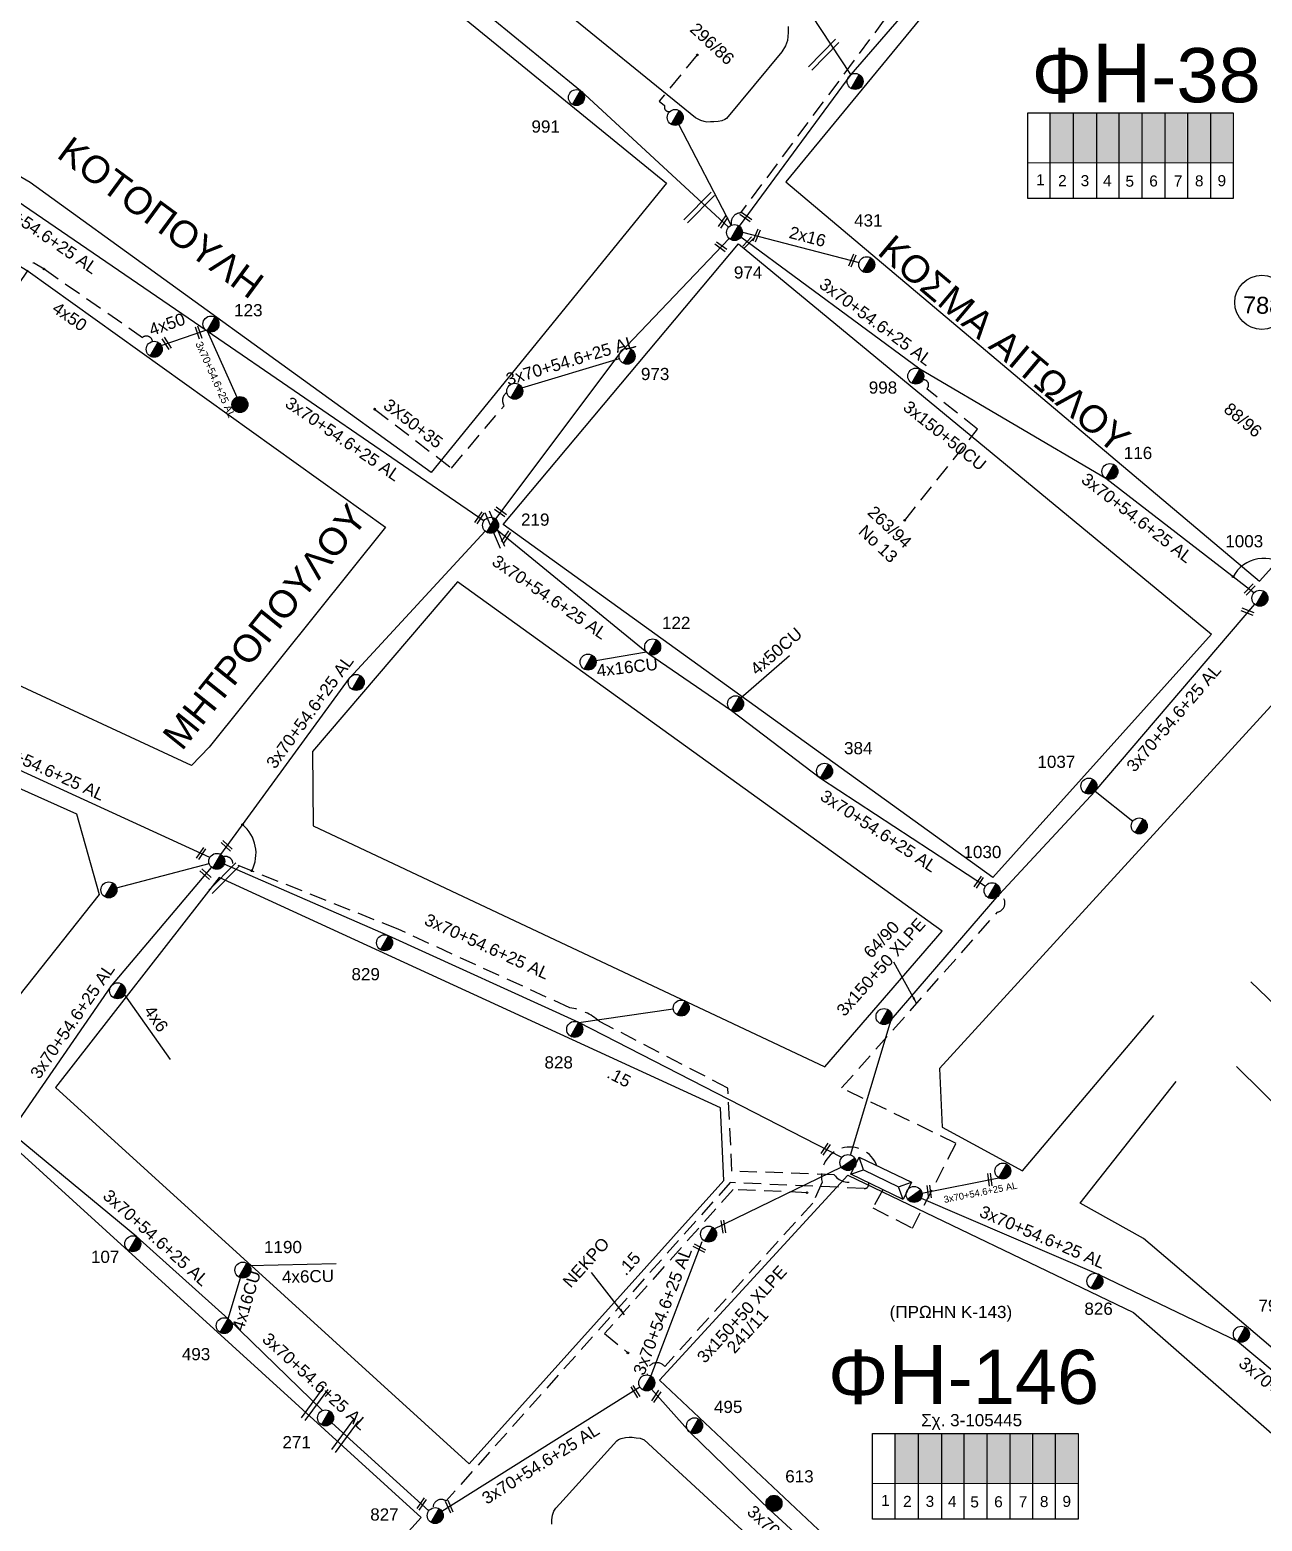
# Model space of a CAD drawing. Header units: millimetres. Extents: x 7477 to 9676, y 1828 to 2857.
# Drawn here: x 8777 to 8959, y 2237.8 to 2457.9 of the extents above; entities that cross this region are included whole.
import ezdxf
from ezdxf.enums import TextEntityAlignment as Align

# ---------------------------------------------------------------- set-up
doc = ezdxf.new("R2010")
doc.units = ezdxf.units.MM
doc.linetypes.add('DASHED', pattern=[19.05, 12.7, -6.35])
for name, color, linetype, lineweight in [('.15', 7, 'Continuous', 30), ('2x16', 7, 'Continuous', 30), ('2x6CU', 7, 'Continuous', 30), ('3x150+50 XLPE', 7, 'SYN_LINE', 30), ('3x150+50CU', 7, 'Continuous', 30), ('3x150AL+50CU', 7, 'Continuous', 30), ('3X50+35', 7, 'Continuous', 30), ('3x70+54.6+25 AL', 7, 'SYN_LINE', 30), ('4x16CU', 7, 'Continuous', 30), ('4x50', 7, 'Continuous', 30), ('4x50AL', 7, 'Continuous', 30), ('4x50CU', 7, 'Continuous', 30), ('4x6', 7, 'SYN_LINE', 30), ('4x6CU', 7, 'Continuous', 30), ('text διευθύνσεων', 250, 'Continuous', 30), ('ΝΕΚΡΟ', 7, 'DASHED', 30), ('Υπόβαθρο ΔΕΗ', 7, 'Continuous', 30)]:
    doc.layers.add(name, color=color, linetype=linetype, lineweight=lineweight)
for name, color, linetype in [('Pillar OTE', 7, 'Continuous'), ('TEXT ΚΑΛΩΔΙΩΝ', 7, 'Continuous'), ('Άγνωστα', 7, 'Continuous'), ('ΑΓΝΩΣΤΟ ΥΠΟΓΕΙΟ ΚΑΛΩΔΙΟ', 7, 'DASHED'), ('Επιγραφές - Σχήματα', 7, 'Continuous'), ('Καλώδια ΧΤ   3x150AL+50CU', 7, 'DASHED'), ('Μηχανική τομή', 7, 'Continuous'), ('Στύλος Ξύλινος', 7, 'Continuous'), ('Στύλος Ξύλινος @ 1', 7, 'Continuous'), ('Στύλος ΦΜ', 7, 'Continuous'), ('Στύλος ΦΜ @ 1', 7, 'Continuous'), ('Συνδέσεις', 7, 'Continuous'), ('Τομή', 7, 'Continuous'), ('Υποσταθμός εναέριος 2 στύλων', 7, 'Continuous'), ('Υποσταθμός πόλεως', 7, 'Continuous')]:
    doc.layers.add(name, color=color, linetype=linetype)
doc.styles.add('arial', font='ARIAL.TTF')
doc.styles.get("Standard").update_dxf_attribs({"font": 'ARIAL.TTF'})
doc.linetypes.add('SYN_LINE', pattern='A,0.5,-0.0001,["/\\/\\/\\/",Standard,S=0.1,R=0,X=0,Y=-0.05],-0.25', length=0.7501)
doc.dimstyles.new('ISO-25', dxfattribs={"dimtxt": 2.5, "dimasz": 2.5, "dimexe": 1.25, "dimexo": 0.625, "dimtad": 1, "dimtxsty": 'Standard', "dimcen": 2.5, "dimadec": 0, "dimazin": 0, "dimtfac": 1, "dimtmove": 0, "dimatfit": 3, "dimfxl": 1, "dimarcsym": 0})

# ---------------------------------------------------------------- blocks, each defined once
blk = doc.blocks.new('ΥΠΑΡΧΩΝ ΤΣΙΜΕΝΤΕΝΙΟΣ ΣΤΥΛΟΣ')
at = {"layer": 'Στύλος ΦΜ'}
blk.add_hatch(color=7, dxfattribs=at).paths.add_polyline_path([(-1.29, -2.28, 0.574793), (2.62, 0, 0.268822), (1.3, 2.27)])
at = {"layer": 'Στύλος ΦΜ', "color": 7}
blk.add_line((-1.29, -2.28), (1.3, 2.27), dxfattribs=at)
blk.add_circle((0, 0), 2.62, dxfattribs=at)
at = {"layer": 'Στύλος ΦΜ', "flags": 4}
for tag, p in [('ΑΡΙΘΜΟΣ', (-4.68, 8.05)), ('ΤΥΠΟΣ', (-4.91, 3.03))]:
    blk.add_attdef(tag, p, '', height=4, dxfattribs=at)
blk = doc.blocks.new('ΥΠΑΡΧΩΝ ΞΥΛΙΝΟΣ ΣΤΥΛΟΣ')
at = {"layer": 'Στύλος Ξύλινος'}
h = blk.add_hatch(color=7, dxfattribs=at)
h.paths.add_polyline_path([(-2.62, 0, 0.270008), (-1.29, -2.28), (1.3, 2.27, 0.576266)])
h.paths.add_polyline_path([(-1.29, -2.28, 0.574793), (2.62, 0, 0.268822), (1.3, 2.27)])
at = {"layer": 'Στύλος Ξύλινος', "color": 7}
blk.add_line((-1.29, -2.28), (1.3, 2.27), dxfattribs=at)
blk.add_circle((0, 0), 2.62, dxfattribs=at)
at = {"layer": 'Στύλος Ξύλινος', "flags": 4}
for tag, p in [('ΑΡΙΘΜΟΣ', (-4.91, 8.6)), ('ΤΥΠΟΣ', (-4.85, 3.39))]:
    blk.add_attdef(tag, p, '', height=4, dxfattribs=at)
blk = doc.blocks.new('ΥΠΟΣΤΑΘΜΟΣ ΕΝΑΕΡΙΟΣ ΕΠΙ 2 ΣΤΥΛΩΝ')
at = {"layer": 'Υποσταθμός εναέριος 2 στύλων', "linetype": 'Continuous'}
for points in [[(-11.97, -2.11, 0.574793), (-8.45, -0.07, 0.268822), (-9.64, 1.98)], [(9.68, -2.15, 0.574793), (13.19, -0.1, 0.268822), (12.01, 1.95)]]:
    blk.add_hatch(color=256, dxfattribs=at).paths.add_polyline_path(points)
for p, q in [((-11.97, -2.11), (-9.64, 1.98)), ((9.68, -2.15), (12.01, 1.95))]:
    blk.add_line(p, q, dxfattribs=at)
for centre in [(-10.81, -0.07), (10.84, -0.1)]:
    blk.add_circle(centre, 2.36, dxfattribs=at)
at = {"layer": 'Υποσταθμός πόλεως', "linetype": 'Continuous', "ltscale": 40}
blk.add_lwpolyline([(-8.57, 2.82), (8.57, 2.82), (8.57, -2.82), (-8.57, -2.82)], close=True, dxfattribs=at)
for points in [[(-5.75, 0), (-8.57, 2.82)], [(-8.57, -2.82), (-5.75, 0)], [(-5.75, 0), (5.75, 0)], [(5.75, 0), (8.57, 2.82)], [(8.57, -2.82), (5.75, 0)]]:
    blk.add_lwpolyline(points, dxfattribs=at)
at = {"layer": 'Υποσταθμός εναέριος 2 στύλων', "ltscale": 40, "flags": 1}
for tag, p in [('ΜΕΤΑΣΧΗΜΑΤΙΣΜΟΣ', (14.09, 2.51)), ('ΙΣΧΥΣ', (14.07, -0.28)), ('ΑΡΙΘΜΟΣ', (14.19, -3))]:
    blk.add_attdef(tag, p, '', height=1.8, dxfattribs=at)
blk = doc.blocks.new('ΜΗΧΑΝΙΚΗ ΤΟΜΗ')
at = {"layer": 'Μηχανική τομή', "ltscale": 40}
for p, q in [((-1.89, 0.78), (5.69, 0.78)), ((-1.89, -0.77), (5.69, -0.77))]:
    blk.add_line(p, q, dxfattribs=at)
blk = doc.blocks.new('_ΣΥΝΔΕΣΗ')
at = {"layer": 'Συνδέσεις', "linetype": 'SYN_LINE', "ltscale": 40}
blk.add_hatch(color=256, dxfattribs=at).paths.add_polyline_path([(0.5, -0.01, 1), (-0.5, -0.01, 1)])
at = {"layer": 'Συνδέσεις'}
blk.add_circle((0, -0.01), 0.5, dxfattribs=at)
blk = doc.blocks.new('ΤΟΜΗ')
at = {"layer": 'Τομή', "ltscale": 40}
for p, q in [((-5.68, 0), (17.06, 0)), ((-5.68, -2.77), (17.06, -2.77))]:
    blk.add_line(p, q, dxfattribs=at)

msp = doc.modelspace()

# ---------------------------------------------------------------- hatches: boundary and pattern name
at = {"layer": 'Καλώδια ΧΤ   3x150AL+50CU', "linetype": 'DASHED', "lineweight": -3, "ltscale": 0.2}
h = msp.add_hatch(color=30, dxfattribs=at)
h.dxf.hatch_style = 1
h.paths.add_polyline_path([(8931.13, 2445.66), (8927.69, 2445.66), (8927.69, 2438.3), (8931.13, 2438.3)])
h = msp.add_hatch(color=6, dxfattribs=at)
h.dxf.hatch_style = 1
h.paths.add_polyline_path([(8931.13, 2438.3), (8934.57, 2438.3), (8934.57, 2445.66), (8931.13, 2445.66)])
h = msp.add_hatch(color=5, dxfattribs=at)
h.dxf.hatch_style = 1
h.paths.add_polyline_path([(8937.8, 2445.67), (8934.51, 2445.67), (8934.51, 2438.3), (8937.8, 2438.3)])
h = msp.add_hatch(color=2, dxfattribs=at)
h.dxf.hatch_style = 1
h.paths.add_polyline_path([(8941.1, 2445.66), (8937.8, 2445.66), (8937.8, 2438.3), (8941.1, 2438.29)])
h = msp.add_hatch(color=85, dxfattribs=at)
h.dxf.hatch_style = 1
h.paths.add_polyline_path([(8944.49, 2445.66), (8941.19, 2445.66), (8941.19, 2438.29), (8944.49, 2438.29)])
h = msp.add_hatch(color=27, dxfattribs=at)
h.dxf.hatch_style = 1
h.paths.add_polyline_path([(8947.82, 2445.66), (8944.53, 2445.66), (8944.53, 2438.29), (8947.82, 2438.29)])
h = msp.add_hatch(color=173, dxfattribs=at)
h.dxf.hatch_style = 1
h.paths.add_polyline_path([(8951.21, 2445.66), (8947.91, 2445.66), (8947.91, 2438.29), (8951.21, 2438.29)])
h = msp.add_hatch(color=133, dxfattribs=at)
h.dxf.hatch_style = 1
h.paths.add_polyline_path([(8954.53, 2445.66), (8951.23, 2445.66), (8951.23, 2438.29), (8954.53, 2438.29)])
h = msp.add_hatch(color=173, dxfattribs=at)
h.dxf.hatch_style = 1
h.paths.add_polyline_path([(8908.23, 2250.79), (8904.79, 2250.79), (8904.79, 2243.43), (8908.23, 2243.43)])
h = msp.add_hatch(color=6, dxfattribs=at)
h.dxf.hatch_style = 1
h.paths.add_polyline_path([(8908.23, 2243.43), (8911.67, 2243.42), (8911.67, 2250.79), (8908.23, 2250.79)])
h = msp.add_hatch(color=151, dxfattribs=at)
h.dxf.hatch_style = 1
h.paths.add_polyline_path([(8914.91, 2250.79), (8911.61, 2250.79), (8911.61, 2243.43), (8914.91, 2243.42)])
h = msp.add_hatch(color=27, dxfattribs=at)
h.dxf.hatch_style = 1
h.paths.add_polyline_path([(8918.2, 2250.79), (8914.91, 2250.79), (8914.91, 2243.42), (8918.2, 2243.42)])
h = msp.add_hatch(color=2, dxfattribs=at)
h.dxf.hatch_style = 1
h.paths.add_polyline_path([(8921.59, 2250.79), (8918.29, 2250.79), (8918.29, 2243.42), (8921.59, 2243.42)])
h = msp.add_hatch(color=30, dxfattribs=at)
h.dxf.hatch_style = 1
h.paths.add_polyline_path([(8924.93, 2250.79), (8921.63, 2250.79), (8921.63, 2243.42), (8924.93, 2243.42)])
h = msp.add_hatch(color=62, dxfattribs=at)
h.dxf.hatch_style = 1
h.paths.add_polyline_path([(8928.32, 2250.79), (8925.02, 2250.79), (8925.02, 2243.42), (8928.32, 2243.42)])
h = msp.add_hatch(color=1, dxfattribs=at)
h.dxf.hatch_style = 1
h.paths.add_polyline_path([(8931.64, 2250.79), (8928.34, 2250.79), (8928.34, 2243.42), (8931.64, 2243.42)])

# ---------------------------------------------------------------- linework, layer by layer
at = {"layer": '.15', "color": 6, "linetype": 'DASHED', "lineweight": -3, "ltscale": 0.2}
msp.add_lwpolyline([(8899.3, 2288.19, -0.374489), (8895.8, 2288.93), (8880.7, 2289.5), (8880.1, 2301.73), (8861.13, 2311.58, 0.151135), (8856.74, 2313.59), (8831.4, 2325.18), (8807.04, 2334.9, 0.464044), (8805.61, 2335.88, 1760.670735)], format="xyb", dxfattribs=at)
at = {"layer": '.15', "color": 151, "linetype": 'DASHED', "lineweight": -3, "ltscale": 0.2}
msp.add_lwpolyline([(8900.85, 2287.77, -0.558325), (8900.23, 2286.94), (8880.43, 2287.79), (8838.49, 2240.82, 0.623425), (8836.56, 2239.79, -2486.018661)], format="xyb", dxfattribs=at)
at = {"layer": '2x16', "color": 30, "lineweight": -3, "ltscale": 0.2}
msp.add_lwpolyline([(8882.24, 2428.05), (8899.45, 2423.54)], dxfattribs=at)
at = {"layer": '2x6CU', "color": 5, "linetype": 'SYN_LINE', "lineweight": -3, "ltscale": 15}
msp.add_lwpolyline([(8789.86, 2331.29), (8803.51, 2334.89)], dxfattribs=at)
at = {"layer": '3x150+50 XLPE', "color": 1, "linetype": 'DASHED', "lineweight": -3, "ltscale": 0.2}
msp.add_lwpolyline([(8902.99, 2286.74), (8901.51, 2284.08), (8907.34, 2281.08), (8913.78, 2293.59), (8896.88, 2301.76), (8919.87, 2327.7, 0.751032), (8920.13, 2330.32, -3.479402)], format="xyb", dxfattribs=at)
at = {"layer": '3x150+50 XLPE', "color": 27, "linetype": 'DASHED', "lineweight": -3, "ltscale": 0.2}
msp.add_lwpolyline([(8902.1, 2290.29, 0.934764), (8894, 2287.86), (8892.62, 2284.78), (8870.77, 2260.66, 0.818717), (8868.22, 2259.42, -60.658604)], format="xyb", dxfattribs=at)
at = {"layer": '3x150+50CU', "color": 173, "linetype": 'DASHED', "lineweight": -3, "ltscale": 0.2}
msp.add_lwpolyline([(8906.2, 2385.5), (8916.95, 2398.95), (8909.45, 2404.94, 0.78248), (8908.87, 2406.24, -34.937401)], format="xyb", dxfattribs=at)
at = {"layer": '3x150AL+50CU', "color": 173, "linetype": 'DASHED', "lineweight": -3, "ltscale": 0.2}
msp.add_lwpolyline([(8928.29, 2489.69, 0.587723), (8925.37, 2484.8), (8903.28, 2459.5), (8881.96, 2430.88, 0.466208), (8880.6, 2429.06, -0.239317)], format="xyb", dxfattribs=at)
at = {"layer": '3X50+35', "color": 62, "linetype": 'DASHED', "lineweight": -3, "ltscale": 0.2}
msp.add_lwpolyline([(8827.95, 2401.92), (8839.3, 2393.22), (8847.06, 2402.42, -0.417943), (8847.48, 2404.38, 46.132531)], format="xyb", dxfattribs=at)
at = {"layer": '3x70+54.6+25 AL', "color": 62, "linetype": 'SYN_LINE', "lineweight": -3, "ltscale": 15}
for points in [[(8898.26, 2451.28), (8882.25, 2475.59), (8855.69, 2497.56), (8837.41, 2513.68), (8818.33, 2529.61), (8805.1, 2540.84)], [(8880.27, 2427.11), (8864.13, 2410.18), (8845.78, 2385.72)], [(8849.7, 2405.07), (8864.09, 2409.39)], [(8846.04, 2384.12), (8868.41, 2365.82), (8880.65, 2357.44), (8893.78, 2347.46), (8918.1, 2331.52)], [(8898.18, 2291.87), (8904.2, 2311.79), (8920.13, 2330.32)]]:
    msp.add_lwpolyline(points, dxfattribs=at)
at = {"layer": '3x70+54.6+25 AL', "color": 6, "linetype": 'SYN_LINE', "lineweight": -3, "ltscale": 15}
for points in [[(8784.37, 2508.7), (8810.6, 2488.63), (8840.05, 2463.95), (8858.33, 2448.92), (8880.2, 2428.78)], [(8744.62, 2442.16), (8769.5, 2436.48), (8803.21, 2413.46), (8844.1, 2385.45)], [(8805.24, 2336.22), (8824.24, 2362.24), (8844.27, 2383.92)]]:
    msp.add_lwpolyline(points, dxfattribs=at)
at = {"layer": '3x70+54.6+25 AL', "color": 30, "linetype": 'SYN_LINE', "lineweight": -3, "ltscale": 15}
for points in [[(8926.83, 2484.72), (8907.94, 2462.53), (8898.26, 2451.28), (8881.77, 2428.93)], [(8880.6, 2429.06), (8872.86, 2443.92)], [(8896.85, 2290.07), (8877.82, 2280.82)], [(8876.25, 2279.05), (8868.7, 2259.27)], [(8868.82, 2257.3), (8874.58, 2250.9), (8886.32, 2239.45), (8896.49, 2230.15), (8907.44, 2219.72), (8919.04, 2208.46), (8931.13, 2197.02), (8945.8, 2186.51)]]:
    msp.add_lwpolyline(points, dxfattribs=at)
at = {"layer": '3x70+54.6+25 AL', "color": 173, "linetype": 'SYN_LINE', "lineweight": -3, "ltscale": 15}
for points in [[(8957.75, 2374.8), (8935.91, 2391.7), (8908.42, 2407.81), (8882.02, 2427.28)], [(8908.73, 2286.23), (8920.1, 2288.48)], [(8908.61, 2285.49), (8934.87, 2274.26), (8955.31, 2264.41), (8975.49, 2247.53), (8993.22, 2234.62)]]:
    msp.add_lwpolyline(points, dxfattribs=at)
at = {"layer": '3x70+54.6+25 AL', "color": 6, "linetype": 'SYN_LINE', "lineweight": -3, "ltscale": 10}
msp.add_lwpolyline([(8803.21, 2413.46), (8807.59, 2403.68)], dxfattribs=at)
at = {"layer": '3x70+54.6+25 AL', "color": 5, "linetype": 'SYN_LINE', "lineweight": -3, "ltscale": 15}
for points in [[(8803.61, 2335.75), (8759.3, 2356.07), (8729.76, 2369.29), (8701.8, 2380.4)], [(8774.95, 2296.26), (8789.09, 2316.85), (8803.89, 2334.3)], [(8820.24, 2254.16), (8820.24, 2254.16), (8806.33, 2267.71), (8792.84, 2279.79), (8775.18, 2294.38)]]:
    msp.add_lwpolyline(points, dxfattribs=at)
at = {"layer": '3x70+54.6+25 AL', "color": 1, "linetype": 'SYN_LINE', "lineweight": -3, "ltscale": 15}
msp.add_lwpolyline([(8920.13, 2330.32), (8934.29, 2345.57), (8957.87, 2373.13)], dxfattribs=at)
at = {"layer": '3x70+54.6+25 AL', "color": 1, "linetype": 'SYN_LINE', "lineweight": -3, "ltscale": 8}
msp.add_lwpolyline([(8934.29, 2345.57), (8939.89, 2341.15)], dxfattribs=at)
at = {"layer": '3x70+54.6+25 AL', "color": 2, "linetype": 'SYN_LINE', "lineweight": -3, "ltscale": 15}
for points in [[(8896.91, 2291.49), (8858.07, 2311.43), (8829.99, 2324.21), (8805.74, 2334.76)], [(8858.07, 2311.43), (8872.04, 2313.44)]]:
    msp.add_lwpolyline(points, dxfattribs=at)
at = {"layer": '3x70+54.6+25 AL', "color": 27, "linetype": 'SYN_LINE', "lineweight": -3, "ltscale": 15}
for points in [[(8867.11, 2257.63), (8837.89, 2239.28)], [(8835.96, 2239.38), (8821.63, 2252.36)]]:
    msp.add_lwpolyline(points, dxfattribs=at)
at = {"layer": '4x16CU', "color": 62, "linetype": 'SYN_LINE', "lineweight": -3, "ltscale": 7}
msp.add_lwpolyline([(8868.1, 2366.07), (8860.61, 2364.8)], dxfattribs=at)
at = {"layer": '4x16CU', "color": 5, "linetype": 'SYN_LINE', "lineweight": -3, "ltscale": 8}
msp.add_lwpolyline([(8806.33, 2267.71), (8808.16, 2273.76)], dxfattribs=at)
at = {"layer": '4x50', "color": 6, "linetype": 'DASHED', "lineweight": -3, "ltscale": 0.2}
msp.add_lwpolyline([(8779.15, 2422.6), (8793.69, 2412.51, -0.577515), (8795.17, 2411.9, 1.183722)], format="xyb", dxfattribs=at)
at = {"layer": '4x50', "color": 6, "lineweight": -3, "ltscale": 0.2}
msp.add_lwpolyline([(8796.46, 2411.3), (8803.04, 2413.57)], dxfattribs=at)
at = {"layer": '4x50AL', "color": 6, "linetype": 'DASHED', "lineweight": -3, "ltscale": 0.2}
msp.add_lwpolyline([(8768.98, 2410.86), (8777.59, 2423.57), (8779.15, 2422.6)], dxfattribs=at)
at = {"layer": '4x50CU', "color": 62, "linetype": 'SYN_LINE', "lineweight": -3, "ltscale": 10}
msp.add_lwpolyline([(8882.02, 2359.33), (8889.21, 2365.56)], dxfattribs=at)
at = {"layer": '4x6', "color": 5, "linetype": 'SYN_LINE', "lineweight": -3, "ltscale": 15}
msp.add_lwpolyline([(8791.02, 2315.52), (8797.77, 2305.97)], dxfattribs=at)
at = {"layer": '4x6CU', "color": 5, "linetype": 'SYN_LINE', "lineweight": -3, "ltscale": 15}
msp.add_lwpolyline([(8809.45, 2275.57), (8822.25, 2275.86)], dxfattribs=at)
at = {"layer": 'Pillar OTE', "lineweight": -3, "ltscale": 40}
for points in [[(8924.36, 2433.02), (8924.36, 2445.66), (8954.69, 2445.66), (8954.69, 2432.99), (8924.36, 2433.02)], [(8927.69, 2433.02), (8927.69, 2445.66)], [(8931.13, 2433.02), (8931.13, 2445.66)], [(8934.56, 2433.01), (8934.57, 2445.66)], [(8937.86, 2433.01), (8937.86, 2445.66)], [(8941.25, 2433.01), (8941.25, 2445.66)], [(8944.64, 2433), (8944.65, 2445.66)], [(8947.98, 2433), (8947.98, 2445.66)], [(8951.37, 2433), (8951.37, 2445.66)], [(8924.36, 2438.31), (8954.69, 2438.28)], [(8901.46, 2238.15), (8901.46, 2250.79), (8931.79, 2250.79), (8931.79, 2238.12), (8901.46, 2238.15)], [(8904.79, 2238.15), (8904.79, 2250.79)], [(8908.23, 2238.14), (8908.23, 2250.79)], [(8911.67, 2238.14), (8911.67, 2250.79)], [(8914.97, 2238.14), (8914.97, 2250.79)], [(8918.35, 2238.13), (8918.35, 2250.79)], [(8921.75, 2238.13), (8921.75, 2250.79)], [(8925.09, 2238.13), (8925.09, 2250.79)], [(8928.47, 2238.12), (8928.47, 2250.79)], [(8901.46, 2243.43), (8931.79, 2243.4)]]:
    msp.add_lwpolyline(points, dxfattribs=at)
at = {"layer": 'ΑΓΝΩΣΤΟ ΥΠΟΓΕΙΟ ΚΑΛΩΔΙΟ', "color": 30, "linetype": 'DASHED', "lineweight": -3, "ltscale": 0.2}
msp.add_lwpolyline([(8875.58, 2454.18), (8869.94, 2447.38), (8870.76, 2446.7, 0.623202), (8871.55, 2445.86, -2.146344)], format="xyb", dxfattribs=at)
at = {"layer": 'ΝΕΚΡΟ', "linetype": 'DASHED', "lineweight": -3, "ltscale": 0.2}
msp.add_lwpolyline([(8891.78, 2286.31), (8880.86, 2286.77), (8861.88, 2265.52), (8865.33, 2262.68)], dxfattribs=at)
at = {"layer": 'Υπόβαθρο ΔΕΗ', "lineweight": -3}
for points in [[(8888.97, 2458.37), (8888.97, 2457.51), (8888.93, 2456.88), (8888.9, 2456.33), (8888.62, 2455.53), (8888.08, 2454.66), (8879.88, 2444.79), (8879.66, 2444.66), (8879.2, 2444.48), (8878.66, 2444.37), (8878.02, 2444.31), (8877.53, 2444.29), (8877, 2444.28), (8876.58, 2444.35), (8876.11, 2444.53), (8875.8, 2444.68), (8875.32, 2444.88), (8790.47, 2513.79)], [(8957.28, 2317.43), (9017.12, 2260.04), (9046.63, 2290.51), (9004.06, 2325.3), (8978.11, 2347.08), (8961.82, 2359.8), (8911.33, 2304.61), (8911.73, 2295.98), (8923.6, 2289.51), (8942.95, 2312.44)], [(8955.18, 2304.95), (9009.07, 2251.76), (8994.1, 2235.84), (8974.42, 2251.52), (8941.44, 2279.53), (8932.1, 2284.76), (8946.25, 2302.73)], [(8854.1, 2237.42), (8854.12, 2238.03), (8854.21, 2238.74), (8854.42, 2239.32), (8854.69, 2239.78), (8855.27, 2240.41), (8863.7, 2249.7), (8863.94, 2249.88), (8864.36, 2250.06), (8864.97, 2250.18), (8865.52, 2250.23), (8865.96, 2250.22), (8866.55, 2250.16), (8867.13, 2250.09), (8867.72, 2249.86), (8940.66, 2182.68)]]:
    msp.add_lwpolyline(points, dxfattribs=at)
for points in [[(8783.39, 2506.74), (8871.01, 2435.26), (8836.29, 2392.57), (8777.1, 2435.36), (8749.95, 2451.14)], [(8933.98, 2490.48), (8888.67, 2435.45), (8958.56, 2376.55), (9003.71, 2426.54)], [(8715.7, 2388.87), (8722.67, 2405.64), (8743.43, 2440.81), (8767.83, 2427.73), (8776.8, 2422.3), (8829.55, 2384.53), (8803.53, 2352.06), (8800.91, 2349.36)], [(8881.65, 2426.3), (8951.49, 2368.74), (8919.2, 2332.8), (8846.9, 2384.88)], [(8710.66, 2375), (8783.93, 2342.19), (8787.27, 2330.3), (8766.92, 2304.69), (8702.98, 2358.94)], [(8911.75, 2324.88), (8840.18, 2376.45), (8818.78, 2351.4), (8818.86, 2340.44), (8894.41, 2304.86)], [(8879.01, 2298.85), (8804.99, 2332.83), (8780.83, 2301.81), (8841.89, 2246.32), (8879.48, 2288.12)], [(8834.8, 2238.39), (8774.12, 2293.64), (8742.9, 2255.14), (8801.17, 2201.17)], [(8985.92, 2228.45), (8946.12, 2187.04), (8870, 2258.63), (8897.81, 2288.9), (8939.98, 2268.65)]]:
    msp.add_lwpolyline(points, close=True, dxfattribs=at)
msp.add_circle((8958.92, 2417.68), 4, dxfattribs=at)
for centre, radius, start, end in [((8959.2, 2374.78), 5.13, 47.6817, 152.0415), ((8804.95, 2336.39), 5.49, 331.9814, 50.3763)]:
    msp.add_arc(centre, radius, start, end, dxfattribs=at)

# ---------------------------------------------------------------- block references
at = {"layer": 'Μηχανική τομή', "lineweight": -3, "zscale": 0.4999999999999997}
for p, xscale, yscale, rotation in [((8879.15, 2429.14), 0.2499999999999924, 0.2499999999999924, 55.7081618324271), ((8883.13, 2429.97), 0.2500000000000988, 0.2500000000000988, 144.4480298886775), ((8883.4, 2426.87), 0.2500000000001554, 0.2500000000001554, 226.3456713681269), ((8884.5, 2427.97), 0.2500000000001996, 0.2500000000001996, 247.468607918285), ((8879.44, 2425.59), 0.2500000000000988, 0.2500000000000988, 144.4480298886775), ((8898.61, 2424.27), 0.2500000000001996, 0.2500000000001996, 247.468607918285), ((8802.13, 2412.75), 0.2500000000000986, 0.2500000000000986, 108.8960597773353), ((8797.53, 2411.23), 0.2500000000000987, 0.2500000000000987, 122.9630409553531), ((8843.18, 2385.5), 0.2499999999999924, 0.2499999999999924, 55.7081618324271), ((8846.91, 2386.45), 0.2500000000000988, 0.2500000000000988, 144.4480298886775), ((8847.11, 2382.66), 0.2499999999999924, 0.2499999999999924, 55.7081618324271), ((8957.44, 2375.66), 0.2500000000001554, 0.2500000000001554, 226.3456713681269), ((8957.27, 2371.84), 0.2500000000000034, 0.2500000000000034, 158.2397746484424), ((8802.09, 2335.97), 0.2499999999999463, 0.2499999999999463, 55.80494535832628), ((8806.46, 2337.16), 0.2499999999999463, 0.2499999999999463, 137.1523998738911), ((8803.34, 2332.99), 0.2499999999999463, 0.2499999999999463, 137.1523998738911), ((8916.89, 2331.74), 0.2499999999999924, 0.2499999999999924, 55.7081618324271), ((8894.27, 2292.35), 0.2499999999999463, 0.2499999999999463, 55.80494535832628), ((8918.85, 2287.77), 0.2500000000000033, 0.2500000000000033, 98.15989180816891), ((8909.9, 2285.97), 0.2500000000000033, 0.2500000000000033, 98.15989180816891), ((8879.51, 2280.81), 0.2500000000000033, 0.2500000000000033, 98.15989180816891), ((8876.34, 2277.88), 0.2500000000000033, 0.2500000000000033, 152.8345424622776), ((8866.72, 2256.56), 0.2500000000000033, 0.2500000000000033, 121.8439052783424), ((8869.27, 2255.86), 0.2500000000000033, 0.2500000000000033, 56.04092055166467), ((8834.65, 2239.98), 0.2499999999999463, 0.2499999999999463, 55.80494535832628), ((8839.19, 2239.51), 0.2500000000000033, 0.2500000000000033, 114.1357926943564)]:
    msp.add_blockref('ΜΗΧΑΝΙΚΗ ΤΟΜΗ', p, dxfattribs=dict(at, xscale=xscale, yscale=yscale, rotation=rotation))
at = {"layer": 'Στύλος Ξύλινος @ 1', "lineweight": -3, "ltscale": 40, "xscale": 0.4499999999998181, "yscale": 0.4499999999998181, "zscale": 0.4499999999998181}
msp.add_blockref('ΥΠΑΡΧΩΝ ΞΥΛΙΝΟΣ ΣΤΥΛΟΣ', (8808.07, 2402.6), dxfattribs=at)
at = {"layer": 'Στύλος Ξύλινος @ 1', "lineweight": -3, "ltscale": 40}
ref = msp.add_blockref('ΥΠΑΡΧΩΝ ΞΥΛΙΝΟΣ ΣΤΥΛΟΣ', (8886.9, 2240.47), dxfattribs=dict(at, xscale=0.4499999999998338, yscale=0.4499999999998338, zscale=0.4499999999998338))
ref.add_attrib('ΤΥΠΟΣ', '613', (8888.56, 2243.56), dxfattribs={"layer": 'Στύλος Ξύλινος', "height": 1.8, "flags": 4})
at = {"layer": 'Στύλος ΦΜ @ 1', "lineweight": -3, "ltscale": 40}
for p, xscale, yscale, zscale in [((8898.87, 2450.27), 0.4499999999998181, 0.4499999999998181, 0.4499999999998181), ((8872.32, 2444.96), 0.4499999999998181, 0.4499999999998181, 0.4499999999998181), ((8795.41, 2410.75), 0.4499999999998181, 0.4499999999998181, 0.4499999999998181), ((8848.64, 2404.56), 0.4499999999998181, 0.4499999999998181, 0.4499999999998181), ((8859.45, 2364.6), 0.4499999999998181, 0.4499999999998181, 0.4499999999998181), ((8825.23, 2361.6), 0.449999999999818, 0.449999999999818, 0.449999999999818), ((8881.23, 2358.46), 0.4499999999998181, 0.4499999999998181, 0.4499999999998181), ((8940.81, 2340.42), 0.4499999999998181, 0.4499999999998181, 0.4499999999998181), ((8804.65, 2335.2), 0.4499999999998181, 0.4499999999998181, 0.4499999999998181), ((8788.72, 2330.98), 0.4499999999998181, 0.4499999999998181, 0.4499999999998181), ((8790, 2316.1), 0.4499999999998181, 0.4499999999998181, 0.4499999999998181), ((8873.21, 2313.56), 0.4499999999998181, 0.4499999999998181, 0.4499999999998181), ((8903.14, 2312.29), 0.4499999999998181, 0.4499999999998181, 0.4499999999998181), ((8920.68, 2289.51), 0.4499999999998181, 0.4499999999998181, 0.4499999999998181), ((8877.24, 2280.2), 0.4499999999998181, 0.4499999999998181, 0.4499999999998181), ((8868.12, 2258.24), 0.4499999999998181, 0.4499999999998181, 0.4499999999998181)]:
    msp.add_blockref('ΥΠΑΡΧΩΝ ΤΣΙΜΕΝΤΕΝΙΟΣ ΣΤΥΛΟΣ', p, dxfattribs=dict(at, xscale=xscale, yscale=yscale, zscale=zscale))
ref = msp.add_blockref('ΥΠΑΡΧΩΝ ΤΣΙΜΕΝΤΕΝΙΟΣ ΣΤΥΛΟΣ', (8857.74, 2447.9), dxfattribs=dict(at, xscale=0.449999999999818, yscale=0.449999999999818, zscale=0.449999999999818))
ref.add_attrib('ΤΥΠΟΣ', '991', (8851.1, 2442.72), dxfattribs={"layer": 'Στύλος ΦΜ', "height": 1.8, "flags": 4})
ref = msp.add_blockref('ΥΠΑΡΧΩΝ ΤΣΙΜΕΝΤΕΝΙΟΣ ΣΤΥΛΟΣ', (8900.59, 2423.24), dxfattribs=dict(at, xscale=0.449999999999818, yscale=0.449999999999818, zscale=0.449999999999818))
ref.add_attrib('ΤΥΠΟΣ', '431', (8898.73, 2428.87), dxfattribs={"layer": 'Στύλος ΦΜ', "height": 1.8, "flags": 4})
ref = msp.add_blockref('ΥΠΑΡΧΩΝ ΤΣΙΜΕΝΤΕΝΙΟΣ ΣΤΥΛΟΣ', (8881.07, 2427.98), dxfattribs=dict(at, xscale=0.4499999999998352, yscale=0.4499999999998352, zscale=0.4499999999998352))
ref.add_attrib('ΤΥΠΟΣ', '974', (8880.98, 2421.19), dxfattribs={"layer": 'Στύλος ΦΜ', "height": 1.8, "flags": 4})
ref = msp.add_blockref('ΥΠΑΡΧΩΝ ΤΣΙΜΕΝΤΕΝΙΟΣ ΣΤΥΛΟΣ', (8803.79, 2414.48), dxfattribs=dict(at, xscale=0.4499999999998181, yscale=0.4499999999998181, zscale=0.4499999999998181))
ref.add_attrib('ΤΥΠΟΣ', '123', (8807.21, 2415.62), dxfattribs={"layer": 'Στύλος ΦΜ', "height": 1.8, "flags": 4})
ref = msp.add_blockref('ΥΠΑΡΧΩΝ ΤΣΙΜΕΝΤΕΝΙΟΣ ΣΤΥΛΟΣ', (8865.22, 2409.72), dxfattribs=dict(at, xscale=0.449999999999795, yscale=0.449999999999795, zscale=0.449999999999795))
ref.add_attrib('ΑΡΙΘΜΟΣ', '973', (8867.26, 2406.21), dxfattribs={"layer": 'Στύλος ΦΜ', "height": 1.8, "flags": 4})
ref = msp.add_blockref('ΥΠΑΡΧΩΝ ΤΣΙΜΕΝΤΕΝΙΟΣ ΣΤΥΛΟΣ', (8907.83, 2406.79), dxfattribs=dict(at, xscale=0.4499999999997802, yscale=0.4499999999997802, zscale=0.4499999999997802))
ref.add_attrib('ΤΥΠΟΣ', '998', (8900.89, 2404.21), dxfattribs={"layer": 'Στύλος ΦΜ', "height": 1.8, "flags": 4})
ref = msp.add_blockref('ΥΠΑΡΧΩΝ ΤΣΙΜΕΝΤΕΝΙΟΣ ΣΤΥΛΟΣ', (8936.49, 2392.72), dxfattribs=dict(at, xscale=0.449999999999818, yscale=0.449999999999818, zscale=0.449999999999818))
ref.add_attrib('ΤΥΠΟΣ', '116', (8938.54, 2394.56), dxfattribs={"layer": 'Στύλος ΦΜ', "height": 1.8, "flags": 4})
ref = msp.add_blockref('ΥΠΑΡΧΩΝ ΤΣΙΜΕΝΤΕΝΙΟΣ ΣΤΥΛΟΣ', (8845.07, 2384.78), dxfattribs=dict(at, xscale=0.4499999999998867, yscale=0.4499999999998867, zscale=0.4499999999998867))
ref.add_attrib('ΤΥΠΟΣ', '219', (8849.56, 2384.72), dxfattribs={"layer": 'Στύλος ΦΜ', "height": 1.8, "flags": 4})
ref = msp.add_blockref('ΥΠΑΡΧΩΝ ΤΣΙΜΕΝΤΕΝΙΟΣ ΣΤΥΛΟΣ', (8958.63, 2374.02), dxfattribs=dict(at, xscale=0.4499999999998181, yscale=0.4499999999998181, zscale=0.4499999999998181))
ref.add_attrib('ΤΥΠΟΣ', '1003', (8953.52, 2381.53), dxfattribs={"layer": 'Στύλος ΦΜ', "height": 1.8, "flags": 4})
ref = msp.add_blockref('ΥΠΑΡΧΩΝ ΤΣΙΜΕΝΤΕΝΙΟΣ ΣΤΥΛΟΣ', (8868.99, 2366.84), dxfattribs=dict(at, xscale=0.4499999999997428, yscale=0.4499999999997428, zscale=0.4499999999997428))
ref.add_attrib('ΤΥΠΟΣ', '122', (8870.37, 2369.5), dxfattribs={"layer": 'Στύλος ΦΜ', "height": 1.8, "flags": 4})
ref = msp.add_blockref('ΥΠΑΡΧΩΝ ΤΣΙΜΕΝΤΕΝΙΟΣ ΣΤΥΛΟΣ', (8894.36, 2348.49), dxfattribs=dict(at, xscale=0.4499999999997061, yscale=0.4499999999997061, zscale=0.4499999999997061))
ref.add_attrib('ΤΥΠΟΣ', '384', (8897.24, 2351), dxfattribs={"layer": 'Στύλος ΦΜ', "height": 1.8, "flags": 4})
ref = msp.add_blockref('ΥΠΑΡΧΩΝ ΤΣΙΜΕΝΤΕΝΙΟΣ ΣΤΥΛΟΣ', (8933.38, 2346.31), dxfattribs=dict(at, xscale=0.4499999999997738, yscale=0.4499999999997738, zscale=0.4499999999997738))
ref.add_attrib('ΤΥΠΟΣ', '1037', (8925.79, 2348.99), dxfattribs={"layer": 'Στύλος ΦΜ', "height": 1.8, "flags": 4})
ref = msp.add_blockref('ΥΠΑΡΧΩΝ ΤΣΙΜΕΝΤΕΝΙΟΣ ΣΤΥΛΟΣ', (8919.09, 2330.87), dxfattribs=dict(at, xscale=0.4499999999998335, yscale=0.4499999999998335, zscale=0.4499999999998335))
ref.add_attrib('ΤΥΠΟΣ', '1030', (8914.87, 2335.68), dxfattribs={"layer": 'Στύλος ΦΜ', "height": 1.8, "flags": 4})
ref = msp.add_blockref('ΥΠΑΡΧΩΝ ΤΣΙΜΕΝΤΕΝΙΟΣ ΣΤΥΛΟΣ', (8829.41, 2323.19), dxfattribs=dict(at, xscale=0.4499999999998181, yscale=0.4499999999998181, zscale=0.4499999999998181))
ref.add_attrib('ΤΥΠΟΣ', '829', (8824.53, 2317.65), dxfattribs={"layer": 'Στύλος ΦΜ', "height": 1.8, "flags": 4})
ref = msp.add_blockref('ΥΠΑΡΧΩΝ ΤΣΙΜΕΝΤΕΝΙΟΣ ΣΤΥΛΟΣ', (8857.48, 2310.41), dxfattribs=dict(at, xscale=0.4499999999998181, yscale=0.4499999999998181, zscale=0.4499999999998181))
ref.add_attrib('ΤΥΠΟΣ', '828', (8853.02, 2304.64), dxfattribs={"layer": 'Στύλος ΦΜ', "height": 1.8, "flags": 4})
ref = msp.add_blockref('ΥΠΑΡΧΩΝ ΤΣΙΜΕΝΤΕΝΙΟΣ ΣΤΥΛΟΣ', (8792.25, 2278.77), dxfattribs=dict(at, xscale=0.4499999999998181, yscale=0.4499999999998181, zscale=0.4499999999998181))
ref.add_attrib('ΤΥΠΟΣ', '107', (8786.07, 2275.95), dxfattribs={"layer": 'Στύλος ΦΜ', "height": 1.8, "flags": 4})
ref = msp.add_blockref('ΥΠΑΡΧΩΝ ΤΣΙΜΕΝΤΕΝΙΟΣ ΣΤΥΛΟΣ', (8808.5, 2274.89), dxfattribs=dict(at, xscale=0.4499999999998181, yscale=0.4499999999998181, zscale=0.4499999999998181))
ref.add_attrib('ΤΥΠΟΣ', '1190', (8811.62, 2277.39), dxfattribs={"layer": 'Στύλος ΦΜ', "height": 1.8, "flags": 4})
ref = msp.add_blockref('ΥΠΑΡΧΩΝ ΤΣΙΜΕΝΤΕΝΙΟΣ ΣΤΥΛΟΣ', (8934.28, 2273.24), dxfattribs=dict(at, xscale=0.4499999999998698, yscale=0.4499999999998698, zscale=0.4499999999998698))
ref.add_attrib('ΤΥΠΟΣ', '826', (8932.72, 2268.29), dxfattribs={"layer": 'Στύλος ΦΜ', "height": 1.8, "flags": 4})
ref = msp.add_blockref('ΥΠΑΡΧΩΝ ΤΣΙΜΕΝΤΕΝΙΟΣ ΣΤΥΛΟΣ', (8955.89, 2265.43), dxfattribs=dict(at, xscale=0.449999999999866, yscale=0.449999999999866, zscale=0.449999999999866))
ref.add_attrib('ΤΥΠΟΣ', '790', (8958.42, 2268.74), dxfattribs={"layer": 'Στύλος ΦΜ', "height": 1.8, "flags": 4})
ref = msp.add_blockref('ΥΠΑΡΧΩΝ ΤΣΙΜΕΝΤΕΝΙΟΣ ΣΤΥΛΟΣ', (8805.74, 2266.69), dxfattribs=dict(at, xscale=0.4499999999998181, yscale=0.4499999999998181, zscale=0.4499999999998181))
ref.add_attrib('ΤΥΠΟΣ', '493', (8799.49, 2261.59), dxfattribs={"layer": 'Στύλος ΦΜ', "height": 1.8, "flags": 4})
ref = msp.add_blockref('ΥΠΑΡΧΩΝ ΤΣΙΜΕΝΤΕΝΙΟΣ ΣΤΥΛΟΣ', (8875.17, 2251.92), dxfattribs=dict(at, xscale=0.4499999999998314, yscale=0.4499999999998314, zscale=0.4499999999998314))
ref.add_attrib('ΤΥΠΟΣ', '495', (8878.04, 2253.8), dxfattribs={"layer": 'Στύλος ΦΜ', "height": 1.8, "flags": 4})
ref = msp.add_blockref('ΥΠΑΡΧΩΝ ΤΣΙΜΕΝΤΕΝΙΟΣ ΣΤΥΛΟΣ', (8820.7, 2253.08), dxfattribs=dict(at, xscale=0.4499999999998181, yscale=0.4499999999998181, zscale=0.4499999999998181))
ref.add_attrib('ΤΥΠΟΣ', '271', (8814.34, 2248.6), dxfattribs={"layer": 'Στύλος ΦΜ', "height": 1.8, "flags": 4})
ref = msp.add_blockref('ΥΠΑΡΧΩΝ ΤΣΙΜΕΝΤΕΝΙΟΣ ΣΤΥΛΟΣ', (8836.89, 2238.66), dxfattribs=dict(at, xscale=0.449999999999818, yscale=0.449999999999818, zscale=0.449999999999818))
ref.add_attrib('ΤΥΠΟΣ', '827', (8827.3, 2237.93), dxfattribs={"layer": 'Στύλος ΦΜ', "height": 1.8, "flags": 4})
at = {"layer": 'Συνδέσεις', "lineweight": -3, "xscale": 0.25, "yscale": 0.25, "zscale": 0.25}
for p in [(8875.58, 2454.19), (8779.15, 2422.6), (8827.95, 2401.92), (8906.2, 2385.51), (8954.67, 2377.19), (8808.45, 2340.61), (8809.79, 2333.81), (8891.78, 2286.31), (8891.78, 2286.31), (8865.33, 2262.68), (8865.33, 2262.68)]:
    msp.add_blockref('_ΣΥΝΔΕΣΗ', p, dxfattribs=at)
at = {"layer": 'Τομή', "lineweight": -3, "xscale": 0.2499999999999996, "yscale": 0.2499999999999996, "zscale": 0.2499999999999996}
for p, rotation in [((8895.47, 2455), 225.4775237357114), ((8877.1, 2432.43), 225.4775237357114), ((8845.43, 2385.62), 293.4568644658552), ((8806.94, 2333.48), 225.4775237357114), ((8817.99, 2254.24), 53.64867218581642), ((8822.46, 2249.55), 53.64867218581642)]:
    msp.add_blockref('ΤΟΜΗ', p, dxfattribs=dict(at, rotation=rotation))
at = {"layer": 'Υποσταθμός εναέριος 2 στύλων', "lineweight": -3, "xscale": 0.5, "yscale": 0.5, "zscale": 0.5, "rotation": 334.351015579198}
msp.add_blockref('ΥΠΟΣΤΑΘΜΟΣ ΕΝΑΕΡΙΟΣ ΕΠΙ 2 ΣΤΥΛΩΝ', (8902.71, 2288.44), dxfattribs=at)

# ---------------------------------------------------------------- texts
at = {"lineweight": -3, "ltscale": 30, "char_height": 1.63, "width": 11.2573, "attachment_point": 1}
for s, insert in [('1', (8925.6, 2436.58)), ('2', (8928.84, 2436.45)), ('3', (8932.17, 2436.45)), ('4', (8935.48, 2436.45)), ('5', (8938.78, 2436.37)), ('6', (8942.3, 2436.4)), ('7', (8945.93, 2436.4)), ('8', (8949.04, 2436.42)), ('9', (8952.37, 2436.45)), ('1', (8902.71, 2241.71)), ('2', (8905.95, 2241.58)), ('3', (8909.28, 2241.58)), ('4', (8912.58, 2241.58)), ('5', (8915.88, 2241.5)), ('6', (8919.4, 2241.52)), ('7', (8923.03, 2241.52)), ('8', (8926.15, 2241.55)), ('9', (8929.48, 2241.58))]:
    msp.add_mtext(s, dxfattribs=dict(at, insert=insert))
at = {"layer": 'text διευθύνσεων', "color": 7, "lineweight": -3}
for s, rotation, p in [('ΚΟΣΜΑ ΑΙΤΩΛΟΥ', 319.8768, (8920.91, 2411.54)), ('ΜΗΤΡΟΠΟΥΛΟΥ', 51.2964, (8811.72, 2369.82))]:
    msp.add_text(s, height=4, rotation=rotation, dxfattribs=at).set_placement(p, align=Align.MIDDLE_CENTER)
at = {"layer": 'text διευθύνσεων', "color": 7, "lineweight": -3, "ltscale": 40, "char_height": 4, "width": 94.4586, "attachment_point": 1, "style": 'arial'}
for s, insert, rotation in [('KOTOΠOYΛH', (8783.21, 2442.4), 323.6241), ('EΛENHΣ ΠAΠAΔAKH', (8756.9, 2251.89), 318.972)]:
    msp.add_mtext(s, dxfattribs=dict(at, insert=insert, rotation=rotation))
at = {"layer": 'TEXT ΚΑΛΩΔΙΩΝ', "linetype": 'Continuous', "lineweight": -3, "ltscale": 0.2}
for s, height, rotation, p in [('3x70+54.6+25 AL', 1.8, 325.6566, (8778.58, 2428.1)), ('2x16', 1.8, 345.3162, (8891.86, 2427.39)), ('3x70+54.6+25 AL', 1.8, 323.5957, (8901.95, 2414.81)), ('4x50', 1.8, 325.2456, (8782.94, 2415.59)), ('4x50', 1.8, 19.0086, (8797.3, 2414.45)), ('3x70+54.6+25 AL', 1.1, 294.1419, (8804.45, 2406.28)), ('3x70+54.6+25 AL', 1.8, 16.7054, (8856.9, 2409.11)), ('3x70+54.6+25 AL', 1.8, 325.5912, (8823.27, 2397.53)), ('3X50+35', 1.8, 322.521, (8833.65, 2399.82)), ('3x150+50CU', 1.8, 321.3538, (8912.12, 2398.02)), ('3x70+54.6+25 AL', 1.8, 322.2688, (8940.5, 2385.87)), ('3x70+54.6+25 AL', 1.8, 325.5835, (8853.8, 2374.19)), ('4x50CU', 1.8, 40.8922, (8887.22, 2366.21)), ('3x70+54.6+25 AL', 1.8, 53.8575, (8818.38, 2357.27)), ('4x16CU', 1.8, 6.6176, (8865.24, 2363.85)), ('3x70+54.6+25 AL', 1.8, 49.4535, (8945.9, 2356.37)), ('3x70+54.6+25 AL', 1.8, 335.367, (8778.9, 2349.06)), ('3x70+54.6+25 AL', 1.8, 326.7505, (8902.36, 2339.69)), ('3x70+54.6+25 AL', 1.8, 335.5215, (8844.54, 2322.65)), ('3x150+50 XLPE', 1.8, 48.453, (8902.68, 2319.62)), ('3x70+54.6+25 AL', 1.8, 55.5206, (8783.33, 2311.64)), ('4x6', 1.8, 305.2289, (8795.71, 2311.99)), ('.15', 1.8, 332.5494, (8864.04, 2303.36)), ('3x70+54.6+25 AL', 1.8, 318.158, (8795.68, 2279.67)), ('3x70+54.6+25 AL', 1, 11.2196, (8917.38, 2286.35)), ('3x70+54.6+25 AL', 1.8, 336.8391, (8926.55, 2279.77)), ('ΝΕΚΡΟ', 1.8, 48.2434, (8859.15, 2276.02)), ('.15', 1.8, 48.2434, (8865.52, 2275.85)), ('3x70+54.6+25 AL', 1.8, 69.0097, (8870.44, 2268.82)), ('3x150+50 XLPE', 1.8, 47.8203, (8882.15, 2268.39)), ('4x16CU', 1.8, 73.2067, (8809.02, 2270.4)), ('4x6CU', 1.8, 1.2961, (8818.11, 2273.97)), ('3x70+54.6+25 AL', 1.8, 317.6861, (8819.15, 2258.48)), ('3x70+54.6+25 AL', 1.8, 320.0924, (8963.53, 2255.19)), ('3x70+54.6+25 AL', 1.8, 32.1221, (8852.44, 2246.29)), ('3x70+54.6+25 AL', 1.8, 317.5774, (8890.71, 2232.99))]:
    msp.add_text(s, height=height, rotation=rotation, dxfattribs=at).set_placement(p, align=Align.MIDDLE_CENTER)
at = {"layer": 'Άγνωστα', "lineweight": -3, "ltscale": 40, "char_height": 1.8, "width": 27.758, "attachment_point": 1, "style": 'arial'}
for s, insert, rotation in [('296/86', (8875.57, 2459.11), 317.2609), ('88/96', (8954.3, 2403.04), 320.0042), ('263/94', (8901.8, 2387.83), 316.839), ('No 13', (8900.45, 2385), 316.839), ('64/90', (8899.94, 2321.99), 46.839), ('241/11', (8879.75, 2263.65), 48)]:
    msp.add_mtext(s, dxfattribs=dict(at, insert=insert, rotation=rotation))
at = {"layer": 'Άγνωστα', "lineweight": -3, "insert": (8956.16, 2418.59), "char_height": 2.5, "width": 13.4112, "attachment_point": 1, "rotation": 358.1643}
msp.add_mtext('788', dxfattribs=at)
at = {"layer": 'Άγνωστα', "lineweight": -3, "ltscale": 40, "char_height": 1.8, "width": 27.758, "attachment_point": 1, "style": 'arial'}
for s, insert in [('(ΠΡΩΗΝ Κ-143)', (8903.97, 2269.61)), ('Σχ. 3-105445', (8908.63, 2253.65))]:
    msp.add_mtext(s, dxfattribs=dict(at, insert=insert))
at = {"layer": 'Υπόβαθρο ΔΕΗ', "lineweight": -3, "char_height": 8, "width": 84.6573, "attachment_point": 1}
for s, insert in [('Φ{\\H1.0833x;H}-38', (8924.93, 2455.86)), ('Φ{\\H1.0833x;H}-146', (8894.87, 2263.82))]:
    msp.add_mtext(s, dxfattribs=dict(at, insert=insert))

# ---------------------------------------------------------------- leaders
at = {"layer": 'Επιγραφές - Σχήματα', "lineweight": -3, "ltscale": 40}
for points in [[(8907.97, 2314.19), (8904.59, 2320.31)], [(8864.85, 2268.31), (8859.95, 2274.54)]]:
    msp.add_leader(points, dimstyle='ISO-25', override={"dimasz": 1, "dimtad": 0}, dxfattribs=at)

doc.saveas('drawing.dxf')
